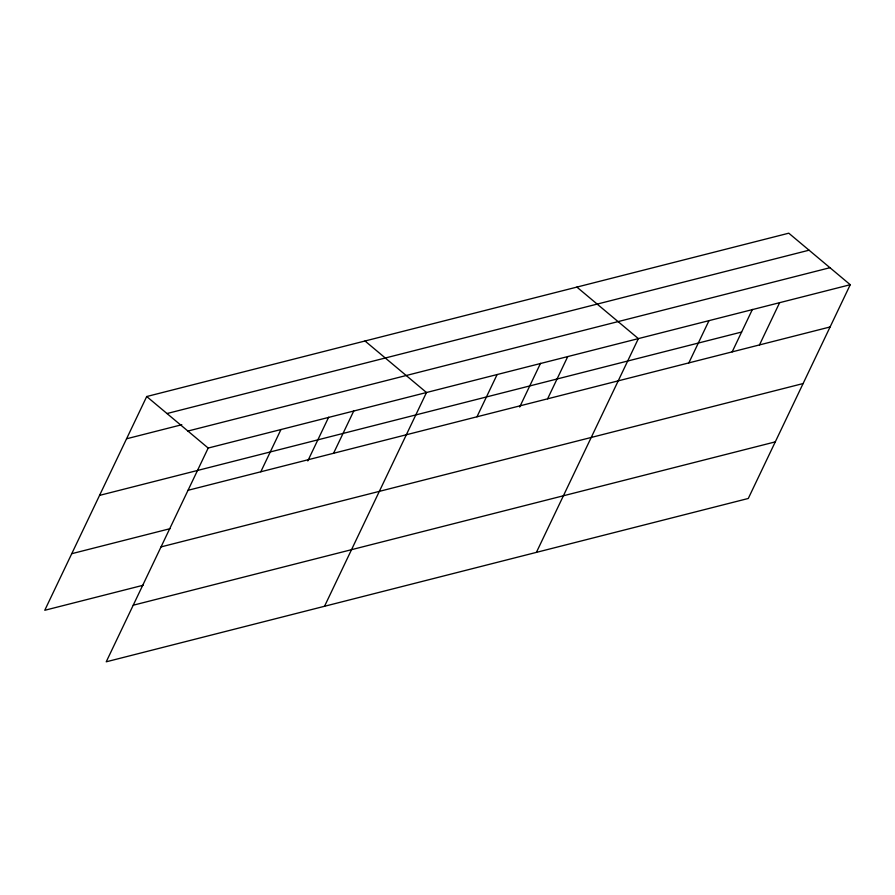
<?xml version="1.0" encoding="UTF-8"?>
<svg xmlns="http://www.w3.org/2000/svg" width="895" height="895" viewBox="0 0 895 895"><rect width="100%" height="100%" fill="white"/><g stroke="black" fill="none" stroke-linecap="round" stroke-linejoin="round"><path stroke-width="1.34" d="M850.25 284.711L208.188 448.048L106.225 661.808L748.287 498.47L850.25 284.711L788.775 233.192L146.713 396.53L44.75 610.289L143.122 585.263M260.803 471.788L280.952 429.533M307.802 460.936L328.655 417.204M333.567 453.273L353.726 411.029M324.527 606.273L426.49 392.513L365.003 340.995M476.968 416.79L497.117 374.546M519.682 407.035L540.535 363.303M547.595 398.823L567.743 356.579M536.407 552.372L638.37 338.612L576.883 287.094M688.848 362.889L708.997 320.645M732.155 351.892L752.415 309.401M759.475 344.922L779.623 302.678M166.996 413.535L809.058 250.197M126.553 438.785L181.808 424.722M187.894 431.054L829.956 267.706M99.558 495.382L741.619 332.045M188.04 490.292L830.101 326.955M71.745 553.692L170.117 528.665M161.044 546.901L803.106 383.552M133.232 605.21L775.294 441.873M146.713 396.53L208.188 448.048"/></g></svg>
